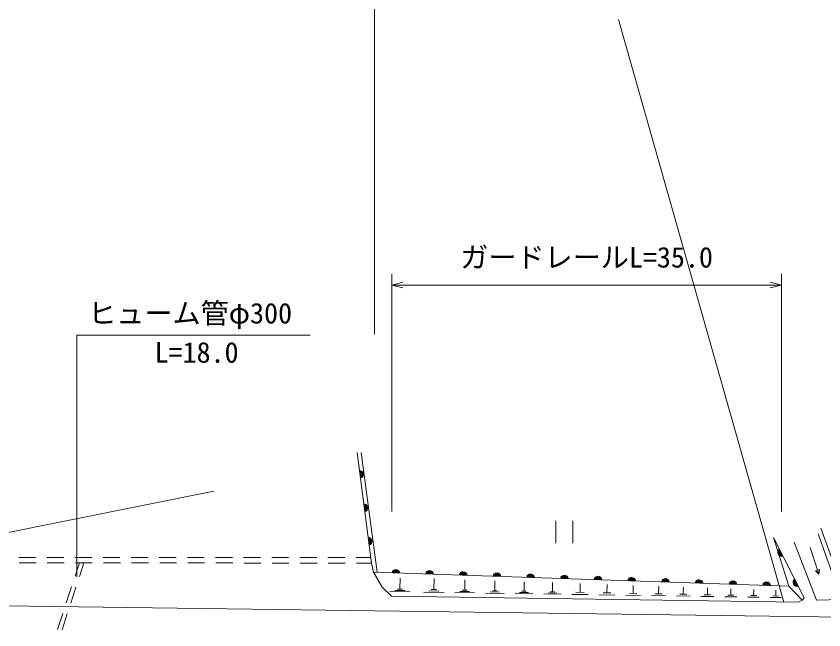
# Model space of a CAD drawing. Units: millimetres, scale not verified. Extents: x 40000 to 680000, y 20000 to 380000.
# Drawn here: x 396745 to 468589, y 289311 to 343876 of the extents above; entities that cross this region are included whole.
import ezdxf
from ezdxf.enums import TextEntityAlignment as Align

# ---------------------------------------------------------------- set-up
doc = ezdxf.new("R2010")
doc.units = ezdxf.units.MM
doc.header["$LTSCALE"] = 1000
for name, color, linetype, lineweight in [('M-BGD', 7, 'Continuous', 13), ('M-BMK-OTRS', 5, 'Continuous', 13), ('M-STR-HTXT', 7, 'Continuous', 13), ('M-STR-STRC', 7, 'Continuous', 13)]:
    doc.layers.add(name, color=color, linetype=linetype, lineweight=lineweight)
doc.styles.add('ＭＳ ゴシック', font='')
doc.styles.get('ＭＳ ゴシック').set_extended_font_data('MS Gothic')

msp = doc.modelspace()

# ---------------------------------------------------------------- linework, layer by layer
at = {"layer": 'M-BGD'}
for p, q in [((427430, 305074), (428862, 294434)), ((392145, 297203), (414316, 301640)), ((444753, 299008), (444753, 297008)), ((446253, 299008), (446253, 297008)), ((467380, 296633), (468154, 294256)), ((396976, 295752), (398476, 295752)), ((399476, 295752), (400976, 295751)), ((401976, 295751), (403476, 295751)), ((404476, 295750), (405976, 295750)), ((406976, 295750), (408476, 295749)), ((409476, 295749), (410976, 295748)), ((411976, 295748), (413476, 295748)), ((414476, 295747), (415976, 295747)), ((416976, 295747), (418476, 295746)), ((419476, 295746), (420976, 295746)), ((421976, 295745), (423476, 295745)), ((424476, 295745), (425976, 295744)), ((426976, 295744), (428289, 295743)), ((398512, 295270), (397012, 295272)), ((401012, 295268), (399512, 295269)), ((402373, 295267), (401985, 294096)), ((403512, 295266), (402012, 295267)), ((402375, 294065), (402766, 295266)), ((406012, 295264), (404512, 295265)), ((408512, 295261), (407012, 295263)), ((411012, 295259), (409512, 295260)), ((413512, 295257), (412012, 295258)), ((416012, 295255), (414512, 295256)), ((418512, 295252), (417012, 295254)), ((421012, 295250), (419512, 295251)), ((423512, 295248), (422012, 295249)), ((426012, 295246), (424512, 295247)), ((428353, 295244), (427012, 295245)), ((467859, 294555), (468216, 294671)), ((468216, 294671), (468154, 294256)), ((465479, 293197), (428527, 294446)), ((430886, 292936), (430901, 293909)), ((433901, 292890), (433916, 293863)), ((468154, 294256), (467859, 294555)), ((401670, 293146), (401198, 291723)), ((436648, 292839), (436663, 293771)), ((439321, 292788), (439334, 293680)), ((441920, 292740), (441933, 293593)), ((444448, 292692), (444460, 293507)), ((446907, 292646), (446919, 293424)), ((449299, 292601), (449310, 293343)), ((451626, 292557), (451636, 293265)), ((453889, 292515), (453899, 293188)), ((401601, 291688), (402065, 293115)), ((431795, 292679), (429970, 292706)), ((431340, 292807), (430428, 292821)), ((431114, 292932), (430658, 292939)), ((434810, 292633), (432985, 292661)), ((434356, 292762), (433443, 292776)), ((434129, 292887), (433673, 292894)), ((437519, 292593), (435771, 292619)), ((437084, 292716), (436210, 292729)), ((436867, 292835), (436430, 292842)), ((440153, 292553), (438481, 292578)), ((439737, 292671), (438901, 292683)), ((439530, 292785), (439112, 292792)), ((442716, 292514), (441117, 292538)), ((442318, 292627), (441518, 292639)), ((442120, 292737), (441720, 292743)), ((445209, 292477), (443681, 292500)), ((444828, 292584), (444064, 292596)), ((444639, 292689), (444257, 292695)), ((447634, 292440), (446174, 292462)), ((447272, 292640), (446542, 292651)), ((449992, 292405), (448600, 292426)), ((449647, 292596), (448951, 292606)), ((451957, 292552), (451294, 292562)), ((454204, 292510), (453573, 292519)), ((456390, 292469), (455789, 292478)), ((456090, 292473), (456099, 293114)), ((458516, 292429), (457946, 292437)), ((458231, 292433), (458240, 293042)), ((460314, 292394), (460322, 292971)), ((462339, 292356), (462347, 292903)), ((464310, 292319), (464317, 292837)), ((430138, 292304), (466334, 291759)), ((452286, 292370), (450959, 292390)), ((454518, 292337), (453254, 292356)), ((456688, 292304), (455487, 292322)), ((458799, 292272), (457658, 292290)), ((460853, 292241), (459770, 292258)), ((460584, 292390), (460043, 292398)), ((462850, 292211), (461824, 292227)), ((462596, 292352), (462083, 292360)), ((464793, 292182), (463822, 292197)), ((464552, 292315), (464067, 292323)), ((400883, 290773), (400411, 289350)), ((400827, 289311), (401292, 290737))]:
    msp.add_line(p, q, dxfattribs=at)
for points in [[(428531, 294439), (428353, 295244), (427087, 305089)], [(468325, 298343), (470590, 292060), (470159, 292005)], [(466334, 291759), (466667, 291947), (465479, 293197), (464103, 297513)], [(464103, 297513), (466834, 292155), (466667, 291947)], [(465962, 297092), (467936, 291949), (470159, 292005), (468088, 297842)], [(428531, 294439), (429304, 293117), (430138, 292304)]]:
    msp.add_lwpolyline(points, dxfattribs=at)
for centre, radius, start, end in [((427284, 303135), 354, 286.12808, 88.53326), ((427284, 303135), 283, 288.35212, 86.30922), ((427284, 303135), 212, 292.09845, 82.56289), ((427284, 303135), 142, 299.81018, 74.85116), ((427284, 303135), 100, 310.12784, 64.5335), ((427666, 300159), 354, 286.12808, 88.53326), ((427666, 300159), 283, 288.35212, 86.30922), ((427666, 300159), 212, 292.09845, 82.56289), ((427666, 300159), 142, 299.81018, 74.85116), ((427666, 300159), 100, 310.12784, 64.5335), ((428049, 297184), 354, 286.12808, 88.53326), ((428049, 297184), 283, 288.35212, 86.30922), ((428049, 297184), 212, 292.09845, 82.56289), ((428049, 297184), 142, 299.81018, 74.85116), ((428049, 297184), 100, 310.12784, 64.5335), ((464835, 296195), 354, 125.80661, 288.21178), ((464835, 296195), 283, 128.03065, 285.98775), ((464835, 296195), 212, 131.77697, 282.24142), ((464835, 296195), 142, 139.4887, 274.52969), ((464835, 296195), 100, 149.80636, 264.21203), ((430510, 294324), 354, 6.86275, 169.26793), ((430510, 294324), 283, 9.08679, 167.04389), ((433509, 294223), 354, 6.86275, 169.26793), ((430510, 294324), 212, 12.83311, 163.29756), ((430510, 294324), 142, 20.54484, 155.58583), ((430510, 294324), 100, 30.86251, 145.26817), ((433509, 294223), 283, 9.08679, 167.04389), ((433509, 294223), 212, 12.83311, 163.29756), ((433509, 294223), 142, 20.54484, 155.58583), ((433509, 294223), 100, 30.86251, 145.26817), ((436507, 294122), 354, 6.86275, 169.26793), ((436507, 294122), 283, 9.08679, 167.04389), ((436507, 294122), 212, 12.83311, 163.29756), ((436507, 294122), 142, 20.54484, 155.58583), ((436507, 294122), 100, 30.86251, 145.26817), ((439505, 294021), 354, 6.86275, 169.26793), ((439505, 294021), 283, 9.08679, 167.04389), ((439505, 294021), 212, 12.83311, 163.29756), ((439505, 294021), 142, 20.54484, 155.58583), ((439505, 294021), 100, 30.86251, 145.26817), ((442504, 293919), 354, 6.86275, 169.26793), ((442504, 293919), 283, 9.08679, 167.04389), ((442504, 293919), 212, 12.83311, 163.29756), ((442504, 293919), 142, 20.54484, 155.58583), ((442504, 293919), 100, 30.86251, 145.26817), ((445502, 293818), 354, 6.86275, 169.26793), ((445502, 293818), 283, 9.08679, 167.04389), ((445502, 293818), 212, 12.83311, 163.29756), ((445502, 293818), 142, 20.54484, 155.58583), ((445502, 293818), 100, 30.86251, 145.26817), ((448500, 293717), 354, 6.86275, 169.26793), ((448500, 293717), 283, 9.08679, 167.04389), ((448500, 293717), 212, 12.83311, 163.29756), ((448500, 293717), 142, 20.54484, 155.58583), ((451499, 293615), 354, 6.86275, 169.26793), ((451499, 293615), 283, 9.08679, 167.04389), ((454497, 293514), 354, 6.86275, 169.26793), ((448500, 293717), 100, 30.86251, 145.26817), ((451499, 293615), 212, 12.83311, 163.29756), ((451499, 293615), 142, 20.54484, 155.58583), ((451499, 293615), 100, 30.86251, 145.26817), ((454497, 293514), 283, 9.08679, 167.04389), ((454497, 293514), 212, 12.83311, 163.29756), ((454497, 293514), 142, 20.54484, 155.58583), ((454497, 293514), 100, 30.86251, 145.26817), ((457495, 293413), 354, 6.86275, 169.26793), ((457495, 293413), 283, 9.08679, 167.04389), ((457495, 293413), 212, 12.83311, 163.29756), ((457495, 293413), 142, 20.54484, 155.58583), ((457495, 293413), 100, 30.86251, 145.26817), ((460493, 293312), 354, 6.86275, 169.26793), ((460493, 293312), 283, 9.08679, 167.04389), ((460493, 293312), 212, 12.83311, 163.29756), ((460493, 293312), 142, 20.54484, 155.58583), ((460493, 293312), 100, 30.86251, 145.26817), ((463492, 293210), 354, 6.86275, 169.26793), ((463492, 293210), 283, 9.08679, 167.04389), ((463492, 293210), 212, 12.83311, 163.29756), ((463492, 293210), 142, 20.54484, 155.58583), ((463492, 293210), 100, 30.86251, 145.26817), ((466198, 293522), 354, 125.80661, 288.21178), ((466198, 293522), 283, 128.03065, 285.98775), ((466198, 293522), 212, 131.77697, 282.24142), ((466198, 293522), 142, 139.4887, 274.52969), ((466198, 293522), 100, 149.80636, 264.21203)]:
    msp.add_arc(centre, radius, start, end, dxfattribs=at)
at = {"layer": 'M-BMK-OTRS'}
msp.add_lwpolyline([(61704, 295953), (252852, 293355), (347408, 292089), (476913, 290347), (503028, 289942), (518575, 289918), (533850, 290000), (551326, 290968), (562116, 292025)], dxfattribs=at)
at = {"layer": 'M-STR-HTXT'}
for p, q in [((428632, 315609), (428632, 345426)), ((430149, 299823), (430149, 320972)), ((464820, 299823), (464820, 320972)), ((430149, 319972), (431149, 320222)), ((430149, 319972), (464820, 319972)), ((430149, 319972), (431149, 319722)), ((464820, 319972), (463820, 320222)), ((464820, 319972), (463820, 319722))]:
    msp.add_line(p, q, dxfattribs=at)
msp.add_lwpolyline([(402151, 294021), (402151, 315497), (422901, 315497)], dxfattribs=at)
at = {"layer": 'M-STR-STRC'}
msp.add_line((465037, 291778), (450315, 343576), dxfattribs=at)

# ---------------------------------------------------------------- texts
at = {"layer": 'M-STR-HTXT', "style": 'ＭＳ ゴシック'}
msp.add_text('ガードレールL=35.0', height=1833, dxfattribs=at).set_placement((447485, 320972), align=Align.BOTTOM_CENTER)
for s, p in [('ヒューム管φ300', (403151, 315997)), ('L=18.0', (409051, 312517))]:
    msp.add_text(s, height=1833, dxfattribs=at).set_placement(p, align=Align.BOTTOM_LEFT)

doc.saveas('drawing.dxf')
